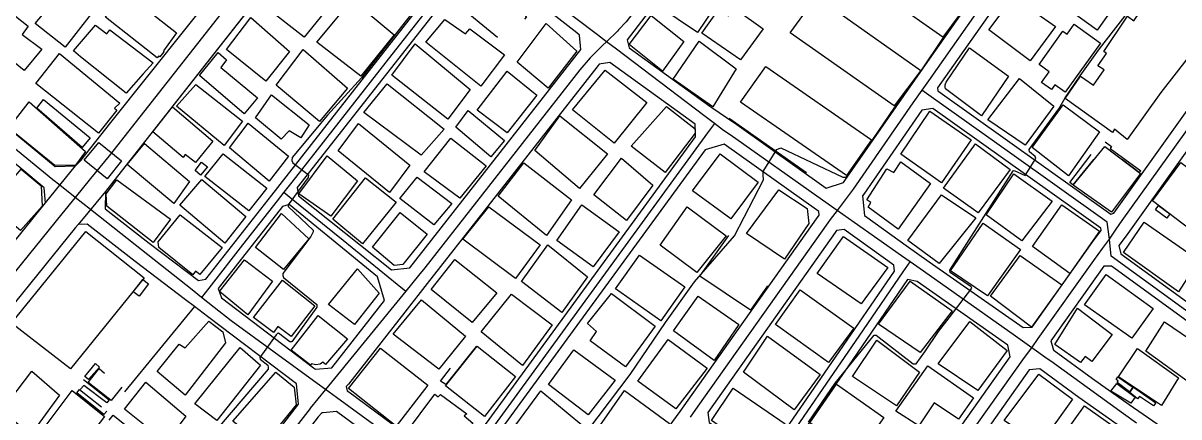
# Model space of a CAD drawing. Header units: millimetres. Extents: x 198785 to 203305, y 542885 to 545889.
# Drawn here: x 202392.4 to 202691.4, y 545593.1 to 545694.9 of the extents above; entities that cross this region are included whole.
import ezdxf

# ---------------------------------------------------------------- set-up
doc = ezdxf.new("R2010")
doc.units = ezdxf.units.MM
doc.linetypes.add('FENCE_25K', pattern=[54.3, 28.7, -9.2, -16.4])
doc.linetypes.add('HIDDEN_BULD_25K', pattern=[28.8, 18.4, -10.4])
for name, color, linetype in [('A0013114', 253, 'Continuous'), ('A0013117', 253, 'Continuous'), ('A0023214', 253, 'Continuous'), ('A0023217', 253, 'Continuous'), ('A0043325', 253, 'Continuous'), ('A0053326', 253, 'Continuous'), ('B0014111', 253, 'Continuous'), ('B0014112', 253, 'Continuous'), ('B0014113', 253, 'Continuous'), ('B0014114', 253, 'Continuous'), ('B0014116', 253, 'Continuous'), ('B0024120', 253, 'Continuous'), ('F0017111', 253, 'Continuous')]:
    doc.layers.add(name, color=color, linetype=linetype)

msp = doc.modelspace()

# ---------------------------------------------------------------- linework, layer by layer
at = {"layer": 'A0013114'}
for points in [[(202405.94, 545658.02), (202407.28, 545659.37), (202415.05, 545669.19), (202444.46, 545706.11), (202471.22, 545740.8)], [(202479.25, 545734.69), (202478.75, 545734), (202415.85, 545654.09), (202413.72, 545651.35)], [(202372.79, 545617.06), (202398.19, 545648.42)], [(202406.6, 545642.8), (202405.9, 545642.04), (202380.18, 545610.3), (202376.38, 545605.6), (202364.09, 545590.43)]]:
    msp.add_lwpolyline(points, dxfattribs=at)
at = {"layer": 'A0013117'}
for points in [[(202471.22, 545740.8), (202470.63, 545743.69), (202466.17, 545746.84), (202438.95, 545768.97), (202435.93, 545768.83), (202369.69, 545685.64), (202369.57, 545685.51), (202370.21, 545682.64), (202385.22, 545670.45), (202400.69, 545657.85), (202405.94, 545658.02)], [(202600.14, 545652.21), (202604.67, 545653.69), (202605.04, 545654.19), (202620.25, 545676.1), (202622.47, 545679.3), (202624.24, 545681.81), (202669.29, 545745.7)], [(202674.59, 545645.76), (202719.27, 545708.29), (202719.23, 545711.97), (202704.56, 545721.76), (202702.51, 545723.13), (202698.8, 545725.79), (202675.79, 545742.27), (202673.86, 545741.76), (202629.01, 545678.17), (202629.08, 545677.39), (202673.84, 545645.5), (202674.59, 545645.76)], [(202413.72, 545651.35), (202413.58, 545646.86), (202424.98, 545637.98), (202437.73, 545628.35), (202439.66, 545628.67), (202456.69, 545650.39), (202460.44, 545655.18), (202506.35, 545713.75), (202505.99, 545715.01), (202504.92, 545715.81), (202482.23, 545734.38), (202479.25, 545734.69)], [(202492.47, 545631.58), (202536.71, 545688.03), (202536.32, 545691.8), (202535.62, 545692.42), (202521.64, 545703.29), (202511.73, 545710.71), (202508.53, 545710.04), (202463.31, 545652.35), (202463.63, 545650.25), (202487.67, 545631.12), (202492.47, 545631.58)], [(202563.28, 545709.58), (202548.68, 545690.59), (202549.16, 545688.54), (202570.1, 545673.44), (202570.58, 545673.11), (202576.31, 545669.15), (202577.03, 545668.64), (202600.14, 545652.21)], [(202722.76, 545601.85), (202733.57, 545616.86), (202734.55, 545618.23), (202735.81, 545620), (202745.19, 545633.16), (202747.79, 545636.81), (202772.33, 545671.24), (202771.41, 545674.33), (202752.54, 545687.35), (202727.59, 545705.28), (202724.25, 545704.93), (202677.77, 545639.9), (202675.92, 545637.38), (202676.44, 545635.25), (202707.93, 545612.36), (202722.42, 545601.83), (202722.76, 545601.85)], [(202502.04, 545580.87), (202505.04, 545581.54), (202566.38, 545665.5), (202566.31, 545668.77), (202544.16, 545684.74), (202541.46, 545684.24), (202541.15, 545683.96), (202496.96, 545627.58), (202491.11, 545620.11), (202476.53, 545601.51), (202476, 545600.94), (202476.23, 545599.79), (202476.64, 545599.52), (202501.62, 545581.15), (202502.04, 545580.87)], [(202398.19, 545648.42), (202397.83, 545652.3), (202391.48, 545657.6), (202365.19, 545678.98), (202363.52, 545678.93), (202362.79, 545678.13), (202349.72, 545661.97), (202336.95, 545645.84), (202337.24, 545644.95), (202371.62, 545616.99), (202372.79, 545617.06)], [(202651.15, 545616.19), (202653.48, 545616.29), (202669.05, 545638.17), (202671.36, 545641.3), (202671.23, 545641.83), (202627.81, 545672.77), (202624.97, 545672.38), (202609.91, 545650.68), (202609.6, 545650.26), (202610.13, 545645.11), (202621.49, 545636.95), (202623.56, 545635.46), (202626.86, 545633.15), (202651.15, 545616.19)], [(202534.14, 545558.1), (202536.63, 545558.62), (202560.48, 545591.84), (202562.4, 545594.51), (202564.46, 545597.42), (202597.64, 545644.31), (202598.34, 545645.26), (202598.3, 545646.16), (202573.77, 545663.6), (202568.84, 545662.09), (202508.07, 545578.92), (202508.56, 545576.46), (202509.07, 545576.11), (202534.14, 545558.1)], [(202472.27, 545605.8), (202485.9, 545623.2), (202484.06, 545629.28), (202461.25, 545648.02), (202459.46, 545647.44), (202442.85, 545626.26), (202443.68, 545623.85), (202467.53, 545605.74), (202468.03, 545605.4), (202472.27, 545605.8)], [(202364.09, 545590.43), (202364.86, 545588.26), (202402.18, 545557.69), (202426.78, 545586.86), (202444.96, 545573.05), (202445.71, 545573.1), (202463.64, 545596.36), (202463.09, 545601.58), (202440.07, 545619.06), (202436.72, 545621.6), (202434.36, 545623.38), (202421.33, 545633.22), (202408.92, 545642.88), (202406.6, 545642.8)], [(202583.69, 545582.04), (202585.21, 545583.31), (202602.62, 545608.51), (202617.86, 545630.76), (202617.66, 545632.31), (202604.81, 545641.54), (202602.84, 545641.25), (202602.49, 545640.78), (202569.51, 545594.18), (202569.92, 545591.66), (202583.69, 545582.04)], [(202706.43, 545577.53), (202719.78, 545597.54), (202719.82, 545598.77), (202674.01, 545632.07), (202672.02, 545632.02), (202658.33, 545612.76), (202659.04, 545610.31), (202659.16, 545610.21), (202669.06, 545602.97), (202678.56, 545596.32), (202684.67, 545592.04), (202695.3, 545584.6), (202705.22, 545577.39), (202706.43, 545577.53)], [(202614.71, 545561.96), (202647.75, 545608.58), (202647.15, 545611.66), (202623.68, 545628.05), (202621.22, 545628.6), (202605.91, 545606.24), (202588.39, 545580.87), (202589.02, 545578.32), (202612.82, 545561.69), (202614.71, 545561.96)], [(202642.12, 545541.06), (202676.02, 545588.61), (202675.49, 545591.14), (202665.57, 545598.09), (202655.44, 545605.51), (202652.73, 545605.24), (202619.46, 545558.27), (202618.89, 545557.5), (202619.49, 545554.69), (202639.14, 545540.54), (202642.12, 545541.06)], [(202466.46, 545526.87), (202468.58, 545526.87), (202499.81, 545571.47), (202500.46, 545572.77), (202500.39, 545574.74), (202498.17, 545576.24), (202473.43, 545594.43), (202470.01, 545594.12), (202469.62, 545594.08), (202468.73, 545593.13), (202450.34, 545569.28), (202448.92, 545567.43), (202447.06, 545565.2), (202435.82, 545551.73), (202436.75, 545548.5), (202466.46, 545526.87)]]:
    msp.add_lwpolyline(points, dxfattribs=at)
at = {"layer": 'A0023214'}
msp.add_lwpolyline([(202498.33, 545885.31), (202512.96, 545849.97), (202515.2, 545844.55), (202516.6, 545841.12), (202518.27, 545837.11), (202521.71, 545834.01), (202519.56, 545831.28), (202510.59, 545810.92), (202501.01, 545789.91), (202499.63, 545786.9), (202498.14, 545783.62), (202480.8, 545745.47), (202477.86, 545741.26), (202475.27, 545737.72), (202414.59, 545660.56), (202409.81, 545654.7), (202405.82, 545649.81), (202402.39, 545645.61), (202376.48, 545613.68)], dxfattribs=at)
at = {"layer": 'A0023217'}
for points in [[(202674.27, 545747.54), (202671.58, 545743.73), (202646.71, 545708.46), (202626.63, 545679.99), (202624.93, 545677.58)], [(202572.41, 545726.58), (202570.65, 545724.28), (202548.43, 545695.21), (202546.46, 545693.13), (202546.17, 545692.83), (202543.31, 545690.09)], [(202510.06, 545715.24), (202508.44, 545713.17), (202488.7, 545687.99), (202461.87, 545653.77), (202459.84, 545651.17)], [(202543.31, 545690.09), (202540.96, 545691.87), (202530.13, 545700.06), (202513.31, 545712.78), (202510.06, 545715.24)], [(202673.5, 545639.06), (202675.25, 545641.62), (202676.8, 545643.89), (202721.76, 545706.61), (202723.28, 545708.73), (202724.86, 545710.91)], [(202543.31, 545690.09), (202542.27, 545689.09), (202539.21, 545686.03), (202539.1, 545685.92), (202536.45, 545682.84), (202496.29, 545631.58), (202494.68, 545629.61), (202491.39, 545625.58)], [(202571.24, 545668.95), (202568.52, 545671.02), (202545.89, 545688.14), (202543.31, 545690.09)], [(202438.52, 545623.98), (202436.08, 545625.91), (202421.33, 545637.56), (202409.81, 545646.66), (202405.82, 545649.81), (202401.85, 545652.95), (202400.02, 545654.39), (202371.6, 545677.63), (202366.51, 545682.18), (202364.01, 545684.41)], [(202624.93, 545677.58), (202622.61, 545674.24), (202607.14, 545651.97), (202604.82, 545648.88), (202602.99, 545646.46)], [(202673.5, 545639.06), (202672.89, 545643.41), (202647.63, 545661.41), (202627.38, 545675.83), (202624.93, 545677.58)], [(202571.24, 545668.95), (202569.5, 545666.56), (202507.64, 545581.72), (202505.42, 545578.59), (202505.21, 545578.29), (202504.02, 545575.77)], [(202602.99, 545646.46), (202599.2, 545649.13), (202575.3, 545665.97), (202573.64, 545667.14), (202571.24, 545668.95)], [(202459.84, 545651.17), (202458.07, 545648.92), (202449.13, 545637.52), (202440.38, 545626.35), (202438.52, 545623.98)], [(202459.84, 545651.17), (202461.4, 545649.91), (202475.18, 545638.73), (202489.17, 545627.38), (202491.39, 545625.58)], [(202602.99, 545646.46), (202601.21, 545644.09), (202600.59, 545643.26), (202566.98, 545595.81), (202564.96, 545592.96)], [(202621.91, 545633.13), (202619.65, 545634.72), (202607.45, 545643.31), (202602.99, 545646.46)], [(202653.36, 545610.96), (202655.03, 545613.3), (202669.42, 545633.53), (202671.69, 545636.61), (202673.5, 545639.06)], [(202724.7, 545597.7), (202721.5, 545600.03), (202673.91, 545634.62), (202673.5, 545639.06)], [(202584.7, 545578.99), (202585.79, 545580.58), (202609.87, 545615.61), (202620.14, 545630.56), (202621.91, 545633.13)], [(202653.36, 545610.96), (202649.15, 545613.93), (202625.34, 545630.71), (202621.91, 545633.13)], [(202470.62, 545600.12), (202468.49, 545601.67), (202446.22, 545617.91), (202441.82, 545621.38), (202438.52, 545623.98)], [(202491.39, 545625.58), (202488.29, 545621.78), (202473.72, 545603.91), (202470.62, 545600.12)], [(202614.69, 545556.77), (202616.8, 545559.73), (202651.54, 545608.4), (202653.36, 545610.96)], [(202680.5, 545591.45), (202677.12, 545593.89), (202658.35, 545607.45), (202657.4, 545608.12), (202653.36, 545610.96)], [(202470.62, 545600.12), (202466.68, 545595.29), (202466.63, 545595.22), (202448.05, 545571.29), (202447.99, 545571.22), (202446.46, 545569.36)], [(202504.02, 545575.77), (202502.9, 545576.58), (202501.22, 545577.81), (202473.46, 545598.05), (202470.62, 545600.12)]]:
    msp.add_lwpolyline(points, dxfattribs=at)
at = {"layer": 'A0043325'}
msp.add_lwpolyline([(202417.78, 545659.32), (202414.1, 545654.63), (202408.12, 545659.43), (202411.92, 545664.05), (202417.78, 545659.32)], dxfattribs=at)
at = {"layer": 'A0053326'}
for points in [[(202464.61, 545716.04), (202415.85, 545654.09), (202413.72, 545651.35), (202406.6, 545642.8), (202405.9, 545642.04), (202380.18, 545610.3)], [(202372.79, 545617.06), (202398.19, 545648.42), (202405.94, 545658.02), (202407.28, 545659.37), (202415.05, 545669.19), (202444.46, 545706.11)]]:
    msp.add_lwpolyline(points, dxfattribs=at)
at = {"layer": 'B0014111'}
for points in [[(202473.38, 545701.51), (202465.12, 545691.27), (202455.35, 545698.85), (202463.6, 545708.9), (202464.73, 545708.99), (202466.28, 545708.03), (202473.38, 545701.51)], [(202573.16, 545701.85), (202566.85, 545692.5), (202556.62, 545699.39), (202562.93, 545709.02), (202573.16, 545701.85)], [(202701.09, 545695.96), (202694.13, 545686.32), (202686.77, 545676.96), (202678.09, 545664.82), (202674.83, 545667.44), (202674.25, 545666.63), (202662.03, 545675.41), (202665.96, 545681.17), (202669.36, 545678.82), (202672.14, 545682.84), (202670.49, 545683.84), (202672.76, 545687.07), (202672.04, 545687.57), (202678.13, 545696.67), (202679.79, 545695.46), (202686.98, 545706.1), (202701.09, 545695.96)], [(202461.3, 545687.53), (202455.17, 545679.92), (202444.95, 545688.03), (202451.32, 545696.36), (202461.3, 545687.53)], [(202563.3, 545690.11), (202557.8, 545682.46), (202549.23, 545689.35), (202554.89, 545696.87), (202563.3, 545690.11)], [(202411.1, 545694.35), (202413.99, 545692.15), (202414.81, 545693.19), (202425.98, 545684.66), (202423.42, 545681.75), (202419.01, 545676.75), (202407.24, 545686.18), (202405.36, 545687.69), (202411.1, 545694.35)], [(202535.64, 545687.65), (202528.21, 545678.05), (202520.24, 545684.83), (202527.68, 545694.82), (202535.64, 545687.65)], [(202416.58, 545672.4), (202411.88, 545666.44), (202395.67, 545679.28), (202401.8, 545687), (202417.36, 545674.15), (202416, 545672.86), (202416.58, 545672.4)], [(202453.05, 545675.58), (202449.57, 545671.47), (202438.04, 545681.33), (202442.84, 545687.32), (202444.97, 545685.4), (202443.49, 545683.39), (202453.05, 545675.58)], [(202525.28, 545676.24), (202517.64, 545666.49), (202509.88, 545672.41), (202517.59, 545682.47), (202525.28, 545676.24)], [(202409.67, 545665.24), (202407.63, 545662.77), (202395.92, 545672.88), (202397.64, 545675.16), (202409.67, 545665.24)], [(202405.88, 545658.16), (202400.53, 545658.05), (202388.69, 545667.76), (202393.96, 545674.51), (202408.47, 545661.72), (202405.88, 545658.16)], [(202441.48, 545664.4), (202436.99, 545658.89), (202434.29, 545660.91), (202433.74, 545660.17), (202425.95, 545666.75), (202431.01, 545673.23), (202441.48, 545664.4)], [(202435.4, 545653.97), (202431.39, 545648.28), (202419.26, 545658.29), (202423.78, 545663.8), (202435.4, 545653.97)], [(202397.28, 545647.6), (202391.69, 545641.26), (202383.72, 545647.74), (202391.85, 545657.1), (202397.03, 545652.78), (202397.28, 545647.6)], [(202430.48, 545644.21), (202426.05, 545638.18), (202414.03, 545647.57), (202413.86, 545650.74), (202416.65, 545654.39), (202430.48, 545644.21)], [(202503.28, 545648.21), (202498.68, 545642.7), (202489.88, 545649.51), (202494.36, 545655.07), (202503.28, 545648.21)], [(202443.88, 545636.91), (202438.09, 545629.91), (202436.99, 545630.71), (202436.31, 545629.84), (202427.44, 545636.91), (202427.28, 545638.31), (202433.01, 545645.34), (202443.88, 545636.91)], [(202423.69, 545629.07), (202404.61, 545605.48), (202389.36, 545617.34), (202408.62, 545641.05), (202423.69, 545629.07)], [(202456.88, 545628.15), (202450.52, 545619.43), (202443.2, 545625.47), (202449.69, 545633.71), (202456.88, 545628.15)], [(202467.87, 545621.82), (202461.69, 545613.85), (202458.31, 545616.43), (202457.17, 545614.91), (202452.02, 545618.75), (202459.52, 545628.45), (202467.87, 545621.82)], [(202674.18, 545614.41), (202668.94, 545607.38), (202667.16, 545608.7), (202665.95, 545607.18), (202659.39, 545611.8), (202665.2, 545621.19), (202674.18, 545614.41)], [(202476.28, 545613.23), (202470.62, 545606.65), (202469.93, 545607.25), (202469.21, 545606.72), (202468.08, 545606.52), (202467, 545606.76), (202466.73, 545606.45), (202461.7, 545610.31), (202468.68, 545619.3), (202476.28, 545613.23)], [(202497.1, 545601.26), (202488.94, 545590.65), (202476.53, 545600.41), (202484.87, 545610.8), (202497.1, 545601.26)], [(202463, 545596.16), (202454.39, 545585.56), (202446.63, 545592), (202457.78, 545604.66), (202462.48, 545600.8), (202463, 545596.16)]]:
    msp.add_lwpolyline(points, dxfattribs=at)
at = {"layer": 'B0014112'}
for points in [[(202501.51, 545695.79), (202506.88, 545692.13), (202507.98, 545693.43), (202516.95, 545686.68), (202510.79, 545678.63), (202496.6, 545689.94), (202501.51, 545695.79)], [(202664.38, 545694.61), (202671.15, 545689.72), (202662.01, 545677.05), (202659.37, 545678.96), (202658.45, 545677.7), (202655.92, 545679.53), (202657.92, 545682.3), (202655.28, 545684.21), (202661.46, 545692.77), (202662.51, 545692.01), (202664.38, 545694.61)], [(202508.04, 545677.7), (202502.29, 545670.07), (202487.76, 545681.47), (202493.78, 545689.52), (202508.04, 545677.7)], [(202466.41, 545668.63), (202464.21, 545665.21), (202461.18, 545667.02), (202459.14, 545664.85), (202452.47, 545670.43), (202456.61, 545676.32), (202466.41, 545668.63)], [(202516.97, 545664.56), (202513.37, 545660.28), (202504.37, 545668.02), (202507.51, 545672.28), (202516.97, 545664.56)], [(202461.04, 545660.53), (202456.06, 545653.99), (202445.78, 545662.67), (202450.61, 545669), (202461.04, 545660.53)], [(202492.46, 545658.15), (202487.21, 545651.11), (202473.91, 545661.9), (202479.14, 545668.93), (202492.46, 545658.15)], [(202543.55, 545661.08), (202536.37, 545652.13), (202524.8, 545661.96), (202531.29, 545670.89), (202543.55, 545661.08)], [(202512.17, 545658.01), (202505.4, 545649.62), (202496.12, 545656.42), (202503.08, 545665.16), (202512.17, 545658.01)], [(202681.53, 545655.99), (202674.02, 545645.99), (202664.13, 545653), (202672.28, 545662.97), (202681.53, 545655.99)], [(202455.47, 545652.22), (202450.74, 545646.35), (202439.35, 545655.2), (202444.11, 545661.05), (202455.47, 545652.22)], [(202478.85, 545654.1), (202472, 545644.98), (202463.74, 545650.76), (202471, 545660.54), (202478.85, 545654.1)], [(202555.29, 545653.01), (202548.52, 545643.87), (202540.06, 545650.5), (202547.21, 545659.99), (202555.29, 545653.01)], [(202582.56, 545653.77), (202575.51, 545644.3), (202565.62, 545651.5), (202572.76, 545661.13), (202582.56, 545653.77)], [(202534.25, 545649.16), (202527.83, 545639.99), (202515.3, 545650.17), (202521.9, 545658.79), (202534.25, 545649.16)], [(202449.99, 545644.85), (202444.52, 545638.02), (202432.91, 545647.81), (202438.61, 545654.42), (202449.99, 545644.85)], [(202488.91, 545648.58), (202480.18, 545637.78), (202472.49, 545644.22), (202480.96, 545654.92), (202488.91, 545648.58)], [(202638.88, 545644.56), (202629.39, 545632.76), (202621.3, 545638.66), (202629.98, 545650.46), (202638.88, 545644.56)], [(202526.16, 545637.53), (202519.79, 545628.89), (202506.17, 545639.05), (202512.87, 545647.43), (202526.16, 545637.53)], [(202563.63, 545626.72), (202557.38, 545617.91), (202545.68, 545626.22), (202551.84, 545634.9), (202563.63, 545626.72)], [(202484.53, 545625.07), (202478.09, 545616.98), (202471.37, 545622.11), (202478.88, 545631.33), (202484.53, 545625.07)], [(202684.79, 545621.1), (202679.28, 545613.45), (202667.03, 545622.07), (202672.63, 545629.85), (202684.79, 545621.1)], [(202555.88, 545616.5), (202548.23, 545606.04), (202539.13, 545612.74), (202540.78, 545615.12), (202538.45, 545617.21), (202544.62, 545624.99), (202555.88, 545616.5)], [(202444.74, 545612.21), (202434.26, 545598.7), (202427.07, 545604.79), (202432.75, 545611.89), (202434.33, 545610.89), (202440.38, 545617.79), (202444.05, 545615.07), (202444.74, 545612.21)], [(202647.02, 545610.23), (202639.43, 545599.93), (202629.19, 545606.8), (202637.34, 545617.73), (202647.02, 545610.23)], [(202453.83, 545606.44), (202442.51, 545592.13), (202436.83, 545596.45), (202448.51, 545610.98), (202453.83, 545606.44)], [(202519.76, 545603.55), (202511.73, 545593.2), (202501.7, 545601.11), (202509.85, 545611.37), (202519.76, 545603.55)], [(202691.33, 545603.13), (202686.93, 545596.02), (202675.83, 545603.47), (202680.73, 545610.78), (202691.33, 545603.13)], [(202638.31, 545597.98), (202634.44, 545592.52), (202628.13, 545596.73), (202624.14, 545590.74), (202618.19, 545594.56), (202626.49, 545606.24), (202638.31, 545597.98)], [(202434.45, 545593.3), (202429.36, 545586.45), (202418.61, 545595.1), (202424.11, 545602.03), (202434.45, 545593.3)], [(202589.53, 545591.27), (202584.05, 545582.7), (202570.5, 545592.15), (202576.07, 545600.52), (202589.53, 545591.27)], [(202498.9, 545598.97), (202499.79, 545598.23), (202500.41, 545598.88), (202507.19, 545593.9), (202506.51, 545593.37), (202508.76, 545591.45), (202507.7, 545590.15), (202508.63, 545589.44), (202507.05, 545587.45), (202506.22, 545587.97), (202504.93, 545586.24), (202505.71, 545585.83), (202503.96, 545583.4), (202503.06, 545583.78), (202502.16, 545583.04), (202501.26, 545582.71), (202500.38, 545582.85), (202499.46, 545583.53), (202499.08, 545583.02), (202491.33, 545588.75), (202498.9, 545598.97)]]:
    msp.add_lwpolyline(points, dxfattribs=at)
at = {"layer": 'B0014113'}
for points in [[(202637.12, 545700.31), (202630.38, 545691.25), (202603.24, 545710.33), (202609.6, 545719.8), (202637.12, 545700.31)], [(202663.35, 545705.8), (202664.48, 545705.05), (202666.41, 545707.72), (202675.84, 545700.84), (202670.31, 545693.06), (202650.66, 545707.32), (202655.52, 545715.04), (202665.11, 545708.42), (202663.35, 545705.8)], [(202412.72, 545700.89), (202403.2, 545688.64), (202395.52, 545694.76), (202405.73, 545706.99), (202412.72, 545700.89)], [(202428.8, 545687.44), (202427.78, 545686.18), (202427.49, 545686.41), (202427.01, 545685.92), (202413.7, 545696.44), (202418.53, 545703.06), (202432.04, 545692.34), (202428.67, 545687.71), (202428.8, 545687.44)], [(202624.67, 545682.64), (202617.81, 545673.51), (202590.89, 545692.4), (202597.7, 545701.8), (202624.67, 545682.64)], [(202397.24, 545688.19), (202392.64, 545682.66), (202378.63, 545693.96), (202384.49, 545701.32), (202393.66, 545694.09), (202392.11, 545691.95), (202397.24, 545688.19)], [(202488.39, 545691.82), (202479.73, 545681.13), (202468.38, 545689.99), (202477.54, 545700.98), (202488.39, 545691.82)], [(202659.51, 545693.99), (202652.94, 545685.18), (202642.28, 545693.12), (202648.64, 545701.66), (202659.51, 545693.99)], [(202576.98, 545698.31), (202583.85, 545693.43), (202578.01, 545685.39), (202567.97, 545692.26), (202572.25, 545698.26), (202574.87, 545696.8), (202575.6, 545698.06), (202576.42, 545697.53), (202576.98, 545698.31)], [(202576.91, 545683.05), (202570.86, 545673.26), (202560.57, 545680.39), (202567.3, 545690.21), (202576.91, 545683.05)], [(202476.3, 545678.04), (202469.08, 545669.44), (202457.81, 545678.82), (202464.8, 545688.08), (202476.3, 545678.04)], [(202647.35, 545681.21), (202640.41, 545670.92), (202631.04, 545677.94), (202630.98, 545678.26), (202630.99, 545678.68), (202630.98, 545678.89), (202631.04, 545679.21), (202631.26, 545679.65), (202637.26, 545688.49), (202647.35, 545681.21)], [(202553.74, 545674.4), (202545.32, 545663.84), (202534.51, 545672.45), (202543, 545682.7), (202553.74, 545674.4)], [(202611.94, 545664.72), (202605.43, 545655.53), (202578.03, 545674.47), (202584.6, 545683.63), (202611.94, 545664.72)], [(202449.17, 545669.5), (202444.39, 545663.28), (202432.02, 545673.43), (202437.02, 545679.01), (202449.17, 545669.5)], [(202501.31, 545667.51), (202495.39, 545660.75), (202480.53, 545671.82), (202486.58, 545679.22), (202501.31, 545667.51)], [(202659.13, 545673.39), (202651.67, 545663.33), (202642.01, 545669.86), (202650.19, 545680.57), (202659.13, 545673.39)], [(202566.31, 545666.42), (202558.51, 545656.27), (202549.69, 545663.04), (202558.82, 545673.31), (202566.29, 545667.57), (202566.31, 545666.42)], [(202637.71, 545664.73), (202630.01, 545653.59), (202619.52, 545661.03), (202626.97, 545672.15), (202637.71, 545664.73)], [(202670.94, 545666.78), (202662.87, 545655.43), (202653.44, 545662.7), (202661.5, 545673.79), (202670.94, 545666.78)], [(202647.76, 545657), (202639.5, 545645.86), (202630.5, 545652.19), (202638.81, 545663.7), (202647.76, 545657)], [(202619.48, 545659.03), (202627.2, 545653.45), (202618.79, 545641.63), (202611.02, 545647.28), (202611.77, 545648.47), (202610.71, 545649.21), (202615.86, 545657.2), (202617.65, 545656.23), (202619.48, 545659.03)], [(202703.84, 545650.07), (202696.54, 545639.9), (202684.63, 545648.93), (202691.92, 545658.89), (202703.84, 545650.07)], [(202658.66, 545648.86), (202650.77, 545638.57), (202641.58, 545645.29), (202648.78, 545655.95), (202658.66, 545648.86)], [(202595.68, 545643.11), (202589.41, 545633.83), (202579.57, 545640.45), (202587.9, 545651.82), (202595.25, 545646.95), (202595.68, 545643.11)], [(202546.6, 545640.95), (202539.84, 545631.83), (202530.5, 545638.72), (202536.97, 545647.92), (202546.6, 545640.95)], [(202670.87, 545641.09), (202663.22, 545630.18), (202653.58, 545637.16), (202661.15, 545647.94), (202670.87, 545641.09)], [(202466.33, 545639.14), (202459.73, 545631.2), (202452.47, 545636.9), (202459.25, 545645.7), (202466.33, 545639.14)], [(202490.66, 545632.51), (202488.35, 545632.25), (202482.79, 545636.98), (202489.95, 545645.92), (202496.92, 545640.34), (202490.66, 545632.51)], [(202574.33, 545639.89), (202566.73, 545630.39), (202557.18, 545637.47), (202564.23, 545647.35), (202574.33, 545639.89)], [(202650.48, 545636.33), (202641.93, 545624.41), (202632.36, 545630.84), (202640.79, 545643.14), (202650.48, 545636.33)], [(202696.59, 545633.56), (202691.38, 545625.37), (202677.16, 545635.58), (202682.45, 545643.42), (202696.59, 545633.56)], [(202616.15, 545631.68), (202609.19, 545622.28), (202597.86, 545630.11), (202604.7, 545639.69), (202616.15, 545631.68)], [(202538.44, 545629.26), (202531.77, 545620.03), (202521.29, 545628.1), (202528.18, 545637.53), (202538.44, 545629.26)], [(202514.91, 545625.16), (202508.56, 545617.45), (202497.92, 545626.04), (202504.07, 545633.77), (202514.91, 545625.16)], [(202661.17, 545627.23), (202653.33, 545616.3), (202642.66, 545624.25), (202650.39, 545634.8), (202661.17, 545627.23)], [(202632.79, 545620.47), (202624.49, 545609.71), (202613.69, 545617.07), (202621.94, 545628.2), (202632.79, 545620.47)], [(202529.28, 545616.84), (202521.57, 545606.37), (202510.89, 545615.1), (202518.73, 545624.83), (202529.28, 545616.84)], [(202577.58, 545616.99), (202571.22, 545607.65), (202560.64, 545615.29), (202567.02, 545624.25), (202577.58, 545616.99)], [(202607.31, 545615.99), (202600.8, 545607.14), (202587.02, 545616.92), (202593.48, 545625.89), (202607.31, 545615.99)], [(202506.88, 545613.94), (202499.94, 545605.41), (202488.15, 545614.43), (202495.47, 545623.32), (202506.88, 545613.94)], [(202700.94, 545608.7), (202695.38, 545600.99), (202682.92, 545610.07), (202687.74, 545617.66), (202700.94, 545608.7)], [(202569.41, 545605.66), (202561.23, 545595.14), (202551.4, 545602.3), (202559.26, 545613.09), (202569.41, 545605.66)], [(202598.59, 545604), (202591.86, 545594.91), (202578.77, 545604.65), (202584.95, 545613.93), (202598.59, 545604)], [(202624.32, 545604.61), (202618.34, 545595.92), (202607.03, 545603.53), (202613.3, 545612.93), (202624.32, 545604.61)], [(202545.61, 545602.55), (202538.59, 545593.59), (202528.33, 545601.49), (202534.85, 545610.39), (202545.61, 545602.55)], [(202401.81, 545598.7), (202394.33, 545588.5), (202386.75, 545594.52), (202394.65, 545604.93), (202401.81, 545598.7)], [(202663.96, 545597.67), (202655.45, 545585.85), (202646.26, 545592.1), (202655.21, 545604.11), (202663.96, 545597.67)], [(202615.13, 545592.92), (202608.23, 545583.3), (202595.98, 545591.54), (202602.87, 545601.52), (202615.13, 545592.92)], [(202413.43, 545593.15), (202403.95, 545580.74), (202395.71, 545587.52), (202405.05, 545599.89), (202413.43, 545593.15)], [(202536.98, 545591.05), (202529.8, 545581.18), (202518.88, 545589.73), (202526.35, 545599.83), (202536.98, 545591.05)], [(202559.64, 545591.34), (202553.26, 545582.43), (202541.6, 545590.73), (202548.02, 545599.87), (202559.64, 545591.34)]]:
    msp.add_lwpolyline(points, dxfattribs=at)
at = {"layer": 'B0014114', "linetype": 'HIDDEN_BULD_25K', "flags": 128}
for points in [[(202509.99, 545707.73), (202522.72, 545697.36), (202522.39, 545697), (202522.25, 545696.85), (202522.49, 545696.63), (202522.59, 545696.54), (202520.51, 545693.95), (202517.37, 545690.07), (202516.88, 545690.28), (202516.63, 545689.96), (202504.18, 545700.12), (202503.37, 545700.78), (202506.75, 545705.09), (202507.3, 545704.64), (202509.99, 545707.73)], [(202674.47, 545589.27), (202667.3, 545579.02), (202659.93, 545584.35), (202659.07, 545584.98), (202660.04, 545586.31), (202664.61, 545592.61), (202667.03, 545595.93), (202674.1, 545590.93), (202674.53, 545589.35), (202674.47, 545589.27)], [(202425.14, 545586.04), (202419.48, 545578.78), (202418.63, 545579.46), (202411.7, 545585.02), (202409.97, 545586.41), (202415.66, 545593.52), (202425.14, 545586.04)]]:
    msp.add_lwpolyline(points, dxfattribs=at)
at = {"layer": 'B0014116', "linetype": 'HIDDEN_BULD_25K', "flags": 128}
for points in [[(202672.4, 545664.17), (202674.05, 545662.97), (202673.7, 545662.49), (202681.57, 545656.68), (202681.17, 545656.27), (202672.2, 545663.11), (202663.98, 545653.11), (202663.24, 545653.7), (202668.9, 545661.15), (202669.34, 545661.03), (202671.08, 545663.22), (202671.5, 545663.04), (202672.4, 545664.17)], [(202440.07, 545657.77), (202438.29, 545655.6), (202436.85, 545656.74), (202438.54, 545658.95), (202440.07, 545657.77)], [(202689.07, 545645.55), (202688.35, 545644.49), (202685.38, 545646.61), (202686.19, 545647.74), (202689.07, 545645.55)], [(202424.82, 545627.5), (202422.35, 545624.29), (202420.85, 545625.4), (202423.38, 545628.6), (202424.82, 545627.5)], [(202509.56, 545611.31), (202501.74, 545601.46), (202500.39, 545602.35), (202507.97, 545612.43), (202509.56, 545611.31)], [(202412.09, 545605.95), (202409.31, 545602.76), (202408.31, 545603.51), (202411.05, 545606.84), (202412.09, 545605.95)], [(202417.88, 545600.76), (202415.11, 545597.34), (202409.16, 545601.94), (202412.03, 545605.57), (202417.88, 545600.76)], [(202679.55, 545600.73), (202678.69, 545599.57), (202675.47, 545601.96), (202675.76, 545602.42), (202675.18, 545602.7), (202675.62, 545603.43), (202679.55, 545600.73)], [(202414.02, 545594.57), (202413.26, 545593.71), (202406.27, 545599.32), (202406.96, 545600.16), (202414.02, 545594.57)], [(202407.95, 545602.7), (202414.66, 545597.5), (202414, 545596.7), (202408.06, 545601.22), (202407.19, 545600.25), (202406.53, 545600.89), (202407.95, 545602.7)], [(202680.17, 545598.15), (202679.01, 545596.63), (202673.82, 545599.7), (202675.37, 545601.73), (202680.17, 545598.15)], [(202679.69, 545600.73), (202685.48, 545596.69), (202684.91, 545595.95), (202681.3, 545598.36), (202680.77, 545597.78), (202678.75, 545599.35), (202679.69, 545600.73)]]:
    msp.add_lwpolyline(points, dxfattribs=at)
at = {"layer": 'B0024120', "linetype": 'FENCE_25K', "flags": 128}
for points in [[(202660.8, 545733.96), (202622.47, 545679.3), (202613.65, 545666.79), (202604.92, 545654.11), (202600.04, 545652.71), (202575.07, 545670.2)], [(202580.57, 545620.69), (202567.47, 545629.47), (202576.39, 545641.91), (202589.36, 545633.25), (202580.57, 545620.69)], [(202436.72, 545621.6), (202418.56, 545599.54)]]:
    msp.add_lwpolyline(points, dxfattribs=at)
at = {"layer": 'F0017111'}
for points, elevation in [([(202498.62, 545704.74), (202489.35, 545692.84), (202479.95, 545680.74), (202471.1, 545671.05), (202461.96, 545660.14), (202461.91, 545659.41), (202462.12, 545658.73), (202466.2, 545655.62), (202466.09, 545654.94), (202460.92, 545647.89), (202460.92, 545647.48), (202467.45, 545641.37), (202467.45, 545640.9), (202466.82, 545639.68), (202459.61, 545630.13), (202459.61, 545629.6), (202459.72, 545629.13), (202468.34, 545622.11), (202468.34, 545621.43), (202461.86, 545612.51), (202461.39, 545612.51), (202458.42, 545614.75), (202458.16, 545614.65), (202457.84, 545614.28), (202453.6, 545608.4), (202453.71, 545607.98), (202455.69, 545606.47), (202455.8, 545605.95), (202455.75, 545605.42), (202442.63, 545590.03)], 20), ([(202522.21, 545567.97), (202549.44, 545604.05), (202558.6, 545617.48), (202566.12, 545627.97), (202576.47, 545639.87), (202583.98, 545654.39), (202583.9, 545655.64), (202583.9, 545656.55), (202587.39, 545662.2), (202588.47, 545662.62), (202604.45, 545655.08), (202605.15, 545655.07), (202605.67, 545655.43), (202612.21, 545664.83), (202619.43, 545675.3), (202624.73, 545682.59), (202630.54, 545691.18), (202637.3, 545700.38)], 30), ([(202595.58, 545591.72), (202602.48, 545601.78), (202612.63, 545614.24), (202613.15, 545614.24), (202622.73, 545606.79), (202623.43, 545606.79), (202625.7, 545609.91), (202629.25, 545615.11), (202631.97, 545618.69), (202637.86, 545626.36), (202637.73, 545626.68), (202632.26, 545630.41), (202632.14, 545630.99), (202648.54, 545656.71), (202648.8, 545656.78), (202651.69, 545655.49), (202654.46, 545659.92), (202654.26, 545660.37), (202652.78, 545661.59), (202652.72, 545662.17), (202660.35, 545672.74), (202661.98, 545675.57), (202665.94, 545681.24), (202670.61, 545687.86), (202671.52, 545689.02), (202679.99, 545699.89)], 40)]:
    msp.add_lwpolyline(points, dxfattribs=dict(at, elevation=elevation))

doc.saveas('drawing.dxf')
